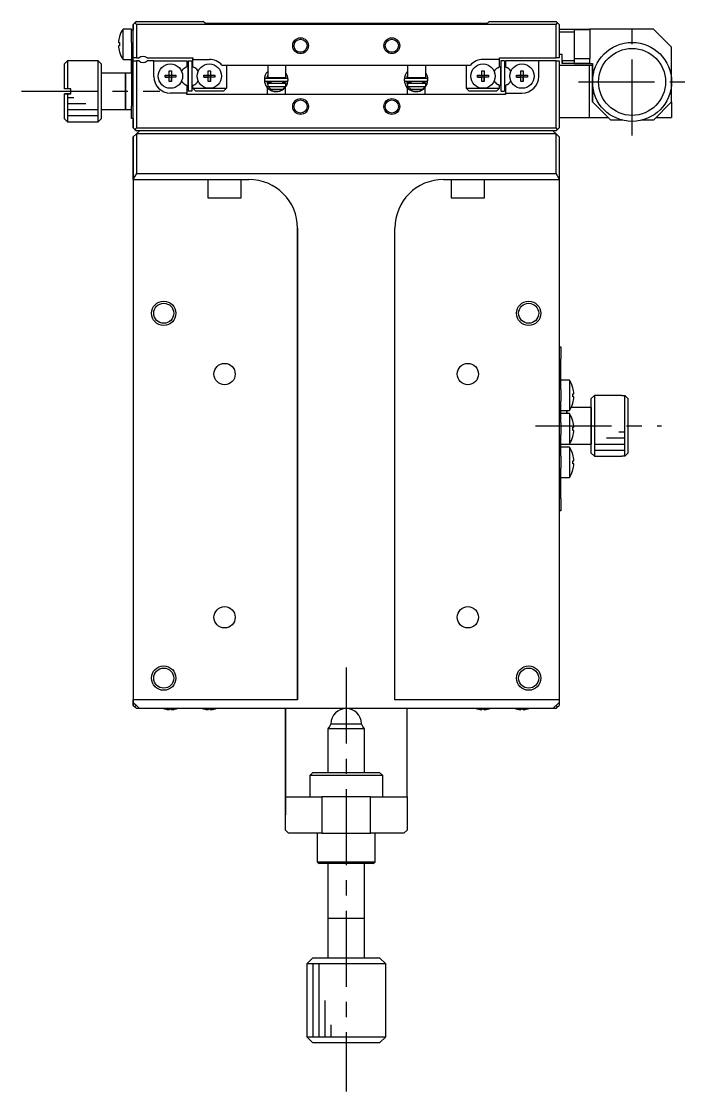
# Model space of a CAD drawing. Extents: x -260 to 382, y 37 to 524.
# Drawn here: x -70.8 to 38.4, y 348.5 to 524.5 of the extents above; entities that cross this region are included whole.
import ezdxf

# ---------------------------------------------------------------- set-up
doc = ezdxf.new("R2010")
doc.units = 0
doc.header["$LTSCALE"] = 10
doc.linetypes.add('CENTER', pattern=[2, 1.25, -0.25, 0.25, -0.25])
doc.layers.get('0').update_dxf_attribs({"linetype": 'CONTINUOUS'})
doc.layers.add('CENTER', color=1, linetype='CENTER')

msp = doc.modelspace()

# ---------------------------------------------------------------- linework, layer by layer
at = {"color": 7, "linetype": 'CONTINUOUS'}
for p, q in [((-54.132843, 518.210709), (-54.132843, 523.210709)), ((-52.741185, 523.210709), (-54.132843, 523.210709)), ((-52.741185, 523.010709), (-52.741185, 523.210709)), ((-52.741185, 521.010709), (-52.741185, 523.010709)), ((-52.741185, 523.010709), (-52.441185, 523.010709)), ((-52.441185, 523.960709), (-52.191185, 524.210709)), ((-52.191185, 524.210709), (-52.441185, 523.960709)), ((-52.441185, 518.460709), (-52.441185, 523.960709)), ((-52.441185, 523.960709), (-52.441185, 523.010709)), ((-51.941185, 524.460709), (-52.191185, 524.210709)), ((-52.191185, 524.210709), (-51.941185, 524.460709)), ((-52.191185, 524.210709), (-51.941185, 523.960709)), ((-51.941185, 524.460709), (-40.941185, 524.460709)), ((-51.941185, 523.960709), (-51.941185, 518.460709)), ((17.058815, 523.960709), (-51.941185, 523.960709)), ((-40.591185, 524.110709), (-40.941185, 524.460709)), ((5.708815, 524.110709), (-40.591185, 524.110709)), ((6.058815, 524.460709), (5.708815, 524.110709)), ((5.708815, 524.110709), (6.058815, 524.460709)), ((6.058815, 524.460709), (17.058815, 524.460709)), ((17.308815, 524.210709), (17.058815, 524.460709)), ((17.058815, 523.960709), (17.308815, 524.210709)), ((17.058815, 518.460709), (17.058815, 523.960709)), ((17.308815, 524.210709), (17.558815, 523.960709)), ((17.558815, 523.960709), (17.558815, 518.460709)), ((17.558815, 523.210709), (20.058815, 523.210709)), ((20.058815, 523.210709), (20.058815, 522.710709)), ((20.058815, 523.210709), (22.558815, 523.210709)), ((22.558815, 523.14153), (20.058815, 523.14153)), ((22.658815, 523.060709), (20.058815, 523.060709)), ((22.558815, 523.210709), (22.558815, 523.14153)), ((33.058815, 523.210709), (22.558815, 523.210709)), ((22.558815, 523.14153), (22.558815, 523.060709)), ((22.658815, 518.360709), (22.658815, 523.060709)), ((36.058815, 520.210709), (33.058815, 523.210709)), ((-54.876138, 520.970709), (-54.703766, 520.970709)), ((-54.710621, 521.972642), (-54.703766, 521.969298)), ((-54.710621, 521.972642), (-54.703766, 521.969298)), ((-54.703766, 520.970709), (-54.703766, 520.450709)), ((-52.741185, 521.010709), (-52.741185, 510.510709)), ((20.058815, 522.710709), (17.558815, 522.710709)), ((20.058815, 522.710709), (20.058815, 518.010709)), ((-54.703766, 520.450709), (-54.876138, 520.450709)), ((-54.703766, 519.452119), (-54.710621, 519.448776)), ((-54.703766, 519.452119), (-54.710621, 519.448776)), ((36.058815, 514.510709), (36.058815, 520.210709)), ((-63.241185, 517.960709), (-63.741185, 517.460709)), ((-63.741185, 513.360709), (-63.741185, 517.460709)), ((-63.741185, 513.360709), (-63.741185, 517.460709)), ((-63.241185, 517.960709), (-63.241185, 513.360709)), ((-58.241185, 517.960709), (-63.241185, 517.960709)), ((-58.241185, 507.960709), (-58.241185, 517.960709)), ((-57.741185, 517.460709), (-58.241185, 517.960709)), ((-57.741185, 517.460709), (-57.741185, 508.460709)), ((-54.132843, 518.210709), (-52.741185, 518.210709)), ((-52.741185, 515.960709), (-52.741185, 518.210709)), ((-52.441185, 517.960709), (-52.441185, 518.460709)), ((-51.941185, 518.460709), (-52.441185, 518.460709)), ((-52.441185, 506.960709), (-52.441185, 517.960709)), ((-52.441185, 517.960709), (-51.941185, 517.960709)), ((-51.941185, 518.460709), (-51.502623, 518.460709)), ((-51.941185, 517.960709), (-51.941185, 506.960709)), ((-51.502623, 517.960709), (-51.941185, 517.960709)), ((-50.179748, 518.460709), (-42.641185, 518.460709)), ((-49.091185, 517.960709), (-50.179748, 517.960709)), ((-49.091185, 515.410709), (-49.091185, 517.960709)), ((-49.091185, 517.960709), (-43.641185, 517.960709)), ((-43.641185, 517.960709), (-43.641185, 517.005121)), ((-43.441185, 517.960709), (-43.441185, 512.960709)), ((-43.441185, 517.960709), (-42.841185, 517.960709)), ((-43.441185, 517.960709), (-43.441185, 517.019605)), ((-42.841185, 517.960709), (-42.841185, 512.960709)), ((-42.641185, 518.460709), (-42.641185, 518.210709)), ((-42.641185, 518.210709), (-42.641185, 518.460709)), ((-42.641185, 518.210709), (-39.941185, 518.210709)), ((-42.641185, 517.005121), (-42.641185, 518.210709)), ((-42.641185, 517.005121), (-42.641185, 518.210709)), ((7.758815, 518.210709), (5.058815, 518.210709)), ((7.758815, 518.210709), (7.758815, 518.460709)), ((7.758815, 518.460709), (17.058815, 518.460709)), ((7.758815, 517.005121), (7.758815, 518.210709)), ((7.958815, 517.960709), (7.958815, 512.960709)), ((7.958815, 517.960709), (7.958815, 517.019605)), ((8.558815, 517.960709), (7.958815, 517.960709)), ((8.558815, 517.960709), (8.558815, 512.960709)), ((8.758815, 517.960709), (8.758815, 517.005121)), ((14.208815, 517.960709), (8.758815, 517.960709)), ((8.758815, 517.960709), (8.758815, 517.005121)), ((14.208815, 515.410709), (14.208815, 517.960709)), ((17.058815, 517.960709), (14.208815, 517.960709)), ((14.208815, 515.410709), (14.208815, 517.960709)), ((17.558815, 518.460709), (17.058815, 518.460709)), ((17.058815, 506.960709), (17.058815, 517.960709)), ((17.058815, 517.960709), (17.558815, 517.960709)), ((18.058815, 519.010709), (17.558815, 519.010709)), ((17.558815, 517.960709), (17.558815, 506.960709)), ((18.058815, 518.010709), (18.058815, 519.010709)), ((18.058815, 518.010709), (18.058815, 519.010709)), ((18.058815, 518.010709), (20.058815, 518.010709)), ((18.058815, 518.010709), (18.058815, 517.510709)), ((18.058815, 517.510709), (18.058815, 518.010709)), ((20.058815, 517.510709), (18.058815, 517.510709)), ((20.058815, 518.360709), (22.658815, 518.360709)), ((20.058815, 518.010709), (20.058815, 517.510709)), ((20.058815, 517.550973), (22.558815, 517.550973)), ((22.558815, 517.510709), (20.058815, 517.510709)), ((22.558815, 518.360709), (22.558815, 517.550973)), ((22.558815, 517.550973), (22.558815, 517.510709)), ((22.558815, 517.510709), (23.058815, 517.510709)), ((23.058815, 517.510709), (23.058815, 514.510709)), ((23.058815, 514.510709), (23.058815, 517.510709)), ((-53.741185, 515.960709), (-57.741185, 515.960709)), ((-53.741185, 509.960709), (-53.741185, 515.960709)), ((-53.741185, 515.960709), (-53.741185, 509.960709)), ((-52.741185, 515.960709), (-53.741185, 515.960709)), ((-46.521185, 516.34707), (-46.161185, 516.34707)), ((-46.521185, 515.640709), (-46.521185, 516.34707)), ((-46.161185, 516.34707), (-46.161185, 515.640709)), ((-46.161185, 516.34707), (-46.161185, 515.640709)), ((-43.641185, 517.005121), (-43.934935, 516.835524)), ((-43.441185, 513.810709), (-43.441185, 517.110709)), ((-43.441185, 517.019605), (-43.441185, 517.110709)), ((-43.441185, 517.019605), (-43.441185, 517.110709)), ((-43.441185, 517.019605), (-43.441185, 517.110709)), ((-43.441185, 517.019605), (-43.441185, 517.110709)), ((-43.441185, 517.019605), (-43.441185, 517.110709)), ((-43.441185, 517.019605), (-43.441185, 517.110709)), ((-43.441185, 517.019605), (-43.441185, 517.110709)), ((-43.441185, 517.019605), (-43.441185, 517.110709)), ((-43.441185, 517.019605), (-43.441185, 517.110709)), ((-43.441185, 517.019605), (-43.441185, 517.110709)), ((-43.441185, 517.019605), (-43.441185, 517.110709)), ((-43.441185, 517.019605), (-43.441185, 517.110709)), ((-43.441185, 517.019605), (-43.441185, 517.110709)), ((-43.441185, 517.019605), (-43.441185, 517.110709)), ((-43.441185, 517.019605), (-43.441185, 517.110709)), ((-43.441185, 517.019605), (-43.441185, 517.110709)), ((-43.441185, 517.019605), (-43.441185, 517.110709)), ((-43.441185, 517.019605), (-43.441185, 517.110709)), ((-43.441185, 517.019605), (-43.441185, 517.110709)), ((-43.441185, 517.019605), (-43.441185, 517.110709)), ((-43.441185, 517.019605), (-43.441185, 517.110709)), ((-43.441185, 517.019605), (-43.441185, 517.110709)), ((-43.441185, 517.019605), (-43.441185, 517.110709)), ((-43.441185, 517.019605), (-43.441185, 517.110709)), ((-43.441185, 517.019605), (-43.441185, 517.110709)), ((-42.347435, 516.835524), (-42.641185, 517.005121)), ((-42.347435, 516.835524), (-42.641185, 517.005121)), ((-40.121185, 516.34707), (-39.761185, 516.34707)), ((-40.121185, 515.640709), (-40.121185, 516.34707)), ((-39.761185, 516.34707), (-39.761185, 515.640709)), ((-39.761185, 516.34707), (-39.761185, 515.640709)), ((-37.862123, 517.260709), (-29.916185, 517.260709)), ((-37.141185, 517.260709), (-37.141185, 513.460709)), ((-30.341185, 517.260709), (-30.341185, 515.260709)), ((-29.916185, 517.260709), (-27.766185, 517.260709)), ((-27.766185, 517.260709), (-6.916185, 517.260709)), ((-27.341185, 515.260709), (-27.341185, 517.260709)), ((-7.341185, 517.260709), (-7.341185, 515.260709)), ((-6.916185, 517.260709), (-4.766185, 517.260709)), ((-4.766185, 517.260709), (2.979752, 517.260709)), ((-4.341185, 515.260709), (-4.341185, 517.260709)), ((2.258815, 517.260709), (2.258815, 513.460709)), ((2.258815, 517.260709), (2.258815, 513.460709)), ((4.878815, 516.34707), (5.238815, 516.34707)), ((4.878815, 515.640709), (4.878815, 516.34707)), ((5.238815, 516.34707), (5.238815, 515.640709)), ((5.238815, 516.34707), (5.238815, 515.640709)), ((7.465065, 516.835524), (7.758815, 517.005121)), ((7.958813, 513.810709), (7.958813, 517.110709)), ((7.958813, 517.019605), (7.958813, 517.110709)), ((7.958813, 517.019605), (7.958813, 517.110709)), ((7.958813, 517.019605), (7.958813, 517.110709)), ((7.958813, 517.019605), (7.958813, 517.110709)), ((7.958813, 517.019605), (7.958813, 517.110709)), ((7.958813, 517.019605), (7.958813, 517.110709)), ((7.958813, 517.019605), (7.958813, 517.110709)), ((7.958813, 517.019605), (7.958813, 517.110709)), ((7.958813, 517.019605), (7.958813, 517.110709)), ((7.958813, 517.019605), (7.958813, 517.110709)), ((7.958813, 517.019605), (7.958813, 517.110709)), ((7.958813, 517.019605), (7.958813, 517.110709)), ((7.958813, 517.019605), (7.958813, 517.110709)), ((7.958813, 517.019605), (7.958813, 517.110709)), ((7.958813, 517.019605), (7.958813, 517.110709)), ((7.958813, 517.019605), (7.958813, 517.110709)), ((8.758815, 517.005121), (9.052565, 516.835524)), ((8.758815, 517.005121), (9.052565, 516.835524)), ((11.278815, 516.34707), (11.638815, 516.34707)), ((11.278815, 515.640709), (11.278815, 516.34707)), ((11.638815, 516.34707), (11.638815, 515.640709)), ((11.638815, 516.34707), (11.638815, 515.640709)), ((17.558815, 517.260709), (22.558815, 517.260709)), ((22.558815, 508.660709), (22.558815, 517.260709)), ((22.558815, 517.260709), (23.058815, 517.260709)), ((-52.741187, 514.660709), (-52.741187, 511.360709)), ((-47.227547, 515.640709), (-46.521185, 515.640709)), ((-47.227547, 515.280709), (-47.227547, 515.640709)), ((-46.521185, 515.280709), (-47.227547, 515.280709)), ((-47.227547, 515.280709), (-46.521185, 515.280709)), ((-46.510813, 515.630337), (-46.521185, 515.640709)), ((-46.510813, 515.291081), (-46.521185, 515.280709)), ((-46.521185, 514.574348), (-46.521185, 515.280709)), ((-46.161185, 514.574348), (-46.521185, 514.574348)), ((-46.510813, 515.291081), (-46.510813, 515.630337)), ((-46.510813, 515.630337), (-46.171557, 515.630337)), ((-46.171557, 515.291081), (-46.510813, 515.291081)), ((-46.171557, 515.630337), (-46.161185, 515.640709)), ((-46.171557, 515.630337), (-46.171557, 515.291081)), ((-46.171557, 515.291081), (-46.161185, 515.280709)), ((-46.161185, 515.640709), (-45.454824, 515.640709)), ((-46.161185, 515.280709), (-46.161185, 514.574348)), ((-45.454824, 515.280709), (-46.161185, 515.280709)), ((-46.161185, 514.574348), (-46.161185, 515.280709)), ((-45.454824, 515.280709), (-46.161185, 515.280709)), ((-45.454824, 515.640709), (-45.454824, 515.280709)), ((-43.934935, 514.085894), (-43.641185, 513.916297)), ((-42.641185, 513.916297), (-42.347435, 514.085894)), ((-42.641185, 513.916297), (-42.347435, 514.085894)), ((-40.827547, 515.640709), (-40.121185, 515.640709)), ((-40.827547, 515.280709), (-40.827547, 515.640709)), ((-40.121185, 515.280709), (-40.827547, 515.280709)), ((-40.827547, 515.280709), (-40.121185, 515.280709)), ((-40.110813, 515.630337), (-40.121185, 515.640709)), ((-40.110813, 515.291081), (-40.121185, 515.280709)), ((-40.121185, 514.574348), (-40.121185, 515.280709)), ((-39.761185, 514.574348), (-40.121185, 514.574348)), ((-40.110813, 515.291081), (-40.110813, 515.630337)), ((-40.110813, 515.630337), (-39.771557, 515.630337)), ((-39.771557, 515.291081), (-40.110813, 515.291081)), ((-39.771557, 515.630337), (-39.761185, 515.640709)), ((-39.771557, 515.630337), (-39.771557, 515.291081)), ((-39.771557, 515.291081), (-39.761185, 515.280709)), ((-39.761185, 515.640709), (-39.054824, 515.640709)), ((-39.761185, 515.280709), (-39.761185, 514.574348)), ((-39.054824, 515.280709), (-39.761185, 515.280709)), ((-39.761185, 514.574348), (-39.761185, 515.280709)), ((-39.054824, 515.280709), (-39.761185, 515.280709)), ((-39.054824, 515.640709), (-39.054824, 515.280709)), ((-30.760357, 514.145013), (-30.739168, 514.088815)), ((-27.201094, 515.049203), (-30.701094, 515.049203)), ((-30.701094, 514.659203), (-27.201094, 514.659203)), ((-30.34125, 514.155957), (-30.494728, 514.659161)), ((-30.494406, 515.049257), (-30.341272, 515.552884)), ((-30.404503, 514.360171), (-30.404044, 514.37525)), ((-30.404193, 514.345092), (-30.404503, 514.360171)), ((-30.403114, 514.330051), (-30.404193, 514.345092)), ((-30.404044, 514.37525), (-30.402815, 514.390287)), ((-30.40127, 514.315088), (-30.403114, 514.330051)), ((-30.402815, 514.390287), (-30.400822, 514.405243)), ((-30.398666, 514.300241), (-30.40127, 514.315088)), ((-30.400822, 514.405243), (-30.398068, 514.420079)), ((-30.395311, 514.285551), (-30.398666, 514.300241)), ((-30.398068, 514.420079), (-30.394563, 514.434755)), ((-30.391215, 514.271054), (-30.395311, 514.285551)), ((-30.394563, 514.434755), (-30.390316, 514.449235)), ((-30.386389, 514.256787), (-30.391215, 514.271054)), ((-30.390316, 514.449235), (-30.38534, 514.463479)), ((-29.841185, 514.460709), (-30.386585, 514.460709)), ((-30.380608, 514.242227), (-30.386389, 514.256787)), ((-30.38534, 514.463479), (-30.379648, 514.477452)), ((-30.383916, 515.460709), (-30.341185, 515.460709)), ((-30.38034, 514.240961), (-30.380718, 514.242461)), ((-30.379648, 514.477452), (-30.373257, 514.491118)), ((-30.373257, 514.491118), (-30.366185, 514.504442)), ((-30.366185, 514.504442), (-30.358452, 514.517391)), ((-30.358452, 514.517391), (-30.350078, 514.529932)), ((-30.350078, 514.529932), (-30.341088, 514.542036)), ((-30.341185, 515.260709), (-27.341185, 515.260709)), ((-30.341185, 515.260709), (-29.841185, 515.260709)), ((-27.341185, 514.260709), (-30.341185, 514.260709)), ((-30.341185, 514.260709), (-30.341185, 513.760709)), ((-30.341088, 514.542036), (-30.331505, 514.553673)), ((-30.331505, 514.553673), (-30.321356, 514.564815)), ((-30.321356, 514.564815), (-30.310666, 514.575435)), ((-30.310666, 514.575435), (-30.299464, 514.58551)), ((-30.299464, 514.58551), (-30.28778, 514.595016)), ((-30.28778, 514.595016), (-30.275642, 514.603931)), ((-30.275642, 514.603931), (-30.263082, 514.612236)), ((-30.263082, 514.612236), (-30.250131, 514.619911)), ((-30.250131, 514.619911), (-30.236822, 514.62694)), ((-30.236822, 514.62694), (-30.223187, 514.633308)), ((-30.223187, 514.633308), (-30.209259, 514.639001)), ((-30.209259, 514.639001), (-30.195072, 514.644006)), ((-30.195072, 514.644006), (-30.180661, 514.648313)), ((-30.180661, 514.648313), (-30.16606, 514.651914)), ((-30.16606, 514.651914), (-30.151303, 514.6548)), ((-30.151303, 514.6548), (-30.136426, 514.656965)), ((-30.136426, 514.656965), (-30.121463, 514.658406)), ((-30.121463, 514.658406), (-30.10645, 514.659119)), ((-30.10645, 514.659119), (-30.099414, 514.659203)), ((-29.941185, 515.260709), (-29.941185, 515.049203)), ((-29.941185, 514.659203), (-29.941185, 514.460709)), ((-29.841185, 515.260709), (-27.841185, 515.260709)), ((-29.841185, 515.260709), (-27.841185, 515.260709)), ((-29.841185, 515.260709), (-29.841185, 515.049203)), ((-29.841185, 514.659203), (-29.841185, 514.260709)), ((-27.841185, 515.260709), (-27.341185, 515.260709)), ((-27.841185, 515.049203), (-27.841185, 515.260709)), ((-27.841185, 514.260709), (-27.841185, 514.659203)), ((-27.515797, 514.460709), (-27.841185, 514.460709)), ((-27.802774, 514.659203), (-27.78854, 514.658869)), ((-27.78854, 514.658869), (-27.773552, 514.657807)), ((-27.773552, 514.657807), (-27.758633, 514.65602)), ((-27.758633, 514.65602), (-27.743821, 514.653511)), ((-27.743821, 514.653511), (-27.72915, 514.650287)), ((-27.72915, 514.650287), (-27.714654, 514.646355)), ((-27.714654, 514.646355), (-27.700367, 514.641722)), ((-27.700367, 514.641722), (-27.686324, 514.6364)), ((-27.686324, 514.6364), (-27.672558, 514.6304)), ((-27.672558, 514.6304), (-27.659102, 514.623736)), ((-27.659102, 514.623736), (-27.645988, 514.616421)), ((-27.645988, 514.616421), (-27.633247, 514.608473)), ((-27.633247, 514.608473), (-27.620913, 514.599908)), ((-27.620913, 514.599908), (-27.609013, 514.590746)), ((-27.609013, 514.590746), (-27.597579, 514.581008)), ((-27.597579, 514.581008), (-27.58664, 514.570715)), ((-27.58664, 514.570715), (-27.576222, 514.559892)), ((-27.576222, 514.559892), (-27.566353, 514.548562)), ((-27.566353, 514.548562), (-27.557059, 514.536752)), ((-27.557059, 514.536752), (-27.548364, 514.52449)), ((-27.548364, 514.52449), (-27.540292, 514.511806)), ((-27.540292, 514.511806), (-27.532865, 514.498729)), ((-27.532865, 514.498729), (-27.526102, 514.485291)), ((-27.526102, 514.485291), (-27.520024, 514.471526)), ((-27.520024, 514.471526), (-27.514648, 514.457466)), ((-27.514648, 514.457466), (-27.509989, 514.443149)), ((-27.512919, 514.265012), (-27.514401, 514.260683)), ((-27.508506, 514.279442), (-27.512919, 514.265012)), ((-27.509989, 514.443149), (-27.50606, 514.428609)), ((-27.504833, 514.294077), (-27.508506, 514.279442)), ((-27.50606, 514.428609), (-27.502875, 514.413884)), ((-27.501912, 514.30888), (-27.504833, 514.294077)), ((-27.502875, 514.413884), (-27.500441, 514.399012)), ((-27.499749, 514.323812), (-27.501912, 514.30888)), ((-27.500441, 514.399012), (-27.498768, 514.384032)), ((-27.49835, 514.338832), (-27.499749, 514.323812)), ((-27.498768, 514.384032), (-27.49786, 514.368982)), ((-27.49772, 514.353902), (-27.49835, 514.338832)), ((-27.49786, 514.368982), (-27.49772, 514.353902)), ((-27.449509, 515.260808), (-27.407466, 515.049225)), ((-27.341185, 513.760709), (-27.341185, 514.260709)), ((-27.341185, 514.137932), (-27.326624, 514.131926)), ((-27.167805, 514.079938), (-27.341185, 514.127065)), ((-27.326624, 514.131926), (-27.312167, 514.126141)), ((-27.312167, 514.126141), (-27.297907, 514.120615)), ((-27.297907, 514.120615), (-27.283941, 514.115386)), ((-27.283941, 514.115386), (-27.270359, 514.110487)), ((-27.270359, 514.110487), (-27.257252, 514.105951)), ((-27.257252, 514.105951), (-27.244704, 514.101807)), ((-27.244704, 514.101807), (-27.232801, 514.098083)), ((-27.232801, 514.098083), (-27.221619, 514.094804)), ((-27.221619, 514.094804), (-27.211232, 514.091991)), ((-27.211232, 514.091991), (-27.201709, 514.089663)), ((-27.201709, 514.089663), (-27.193113, 514.087834)), ((-27.193113, 514.087834), (-27.185501, 514.086518)), ((-27.185501, 514.086518), (-27.178922, 514.085723)), ((-27.178922, 514.085723), (-27.173419, 514.085453)), ((-27.173799, 514.652571), (-27.177724, 514.660719)), ((-27.176787, 514.059658), (-27.164907, 514.086763)), ((-27.159887, 514.621198), (-27.173799, 514.652571)), ((-27.173419, 514.085453), (-27.16903, 514.085711)), ((-27.16903, 514.085711), (-27.166822, 514.086152)), ((-27.166822, 514.086152), (-27.16302, 514.088815)), ((-27.16302, 514.088815), (-27.150945, 514.118992)), ((-27.147562, 514.589182), (-27.159887, 514.621198)), ((-27.150945, 514.118992), (-27.139764, 514.151423)), ((-27.136853, 514.556602), (-27.147562, 514.589182)), ((-27.144106, 514.137218), (-27.007376, 514.827053)), ((-27.139764, 514.151423), (-27.130219, 514.184363)), ((-27.127785, 514.523538), (-27.136853, 514.556602)), ((-27.130219, 514.184363), (-27.122333, 514.217729)), ((-27.120381, 514.490069), (-27.127785, 514.523538)), ((-27.122333, 514.217729), (-27.116125, 514.251439)), ((-27.114659, 514.456279), (-27.120381, 514.490069)), ((-27.116125, 514.251439), (-27.111611, 514.285411)), ((-27.110632, 514.42225), (-27.114659, 514.456279)), ((-27.111611, 514.285411), (-27.1088, 514.319562)), ((-27.10831, 514.388065), (-27.110632, 514.42225)), ((-27.1088, 514.319562), (-27.107698, 514.353808)), ((-27.107698, 514.353808), (-27.10831, 514.388065)), ((-7.760357, 514.145013), (-7.739168, 514.088815)), ((-4.201094, 515.049203), (-7.701094, 515.049203)), ((-7.701094, 514.659203), (-4.201094, 514.659203)), ((-7.34125, 514.155957), (-7.494728, 514.659161)), ((-7.494406, 515.049257), (-7.341272, 515.552884)), ((-7.404503, 514.360171), (-7.404044, 514.37525)), ((-7.404193, 514.345092), (-7.404503, 514.360171)), ((-7.403114, 514.330051), (-7.404193, 514.345092)), ((-7.404044, 514.37525), (-7.402815, 514.390287)), ((-7.40127, 514.315088), (-7.403114, 514.330051)), ((-7.402815, 514.390287), (-7.400822, 514.405243)), ((-7.398666, 514.300241), (-7.40127, 514.315088)), ((-7.400822, 514.405243), (-7.398068, 514.420079)), ((-7.395311, 514.285551), (-7.398666, 514.300241)), ((-7.398068, 514.420079), (-7.394563, 514.434755)), ((-7.391215, 514.271054), (-7.395311, 514.285551)), ((-7.394563, 514.434755), (-7.390316, 514.449235)), ((-7.386389, 514.256787), (-7.391215, 514.271054)), ((-7.390316, 514.449235), (-7.38534, 514.463479)), ((-6.841185, 514.460709), (-7.386585, 514.460709)), ((-7.380608, 514.242227), (-7.386389, 514.256787)), ((-7.38534, 514.463479), (-7.379648, 514.477452)), ((-7.383916, 515.460709), (-7.341185, 515.460709)), ((-7.38034, 514.240961), (-7.380718, 514.242461)), ((-7.379648, 514.477452), (-7.373257, 514.491118)), ((-7.373257, 514.491118), (-7.366185, 514.504442)), ((-7.366185, 514.504442), (-7.358452, 514.517391)), ((-7.358452, 514.517391), (-7.350078, 514.529932)), ((-7.350078, 514.529932), (-7.341088, 514.542036)), ((-7.341185, 515.260709), (-4.341185, 515.260709)), ((-7.341185, 515.260709), (-6.841185, 515.260709)), ((-4.341185, 514.260709), (-7.341185, 514.260709)), ((-7.341185, 514.260709), (-7.341185, 513.760709)), ((-7.341088, 514.542036), (-7.331505, 514.553673)), ((-7.331505, 514.553673), (-7.321356, 514.564815)), ((-7.321356, 514.564815), (-7.310666, 514.575435)), ((-7.310666, 514.575435), (-7.299464, 514.58551)), ((-7.299464, 514.58551), (-7.28778, 514.595016)), ((-7.28778, 514.595016), (-7.275642, 514.603931)), ((-7.275642, 514.603931), (-7.263082, 514.612236)), ((-7.263082, 514.612236), (-7.250131, 514.619911)), ((-7.250131, 514.619911), (-7.236822, 514.62694)), ((-7.236822, 514.62694), (-7.223187, 514.633308)), ((-7.223187, 514.633308), (-7.209259, 514.639001)), ((-7.209259, 514.639001), (-7.195072, 514.644006)), ((-7.195072, 514.644006), (-7.180661, 514.648313)), ((-7.180661, 514.648313), (-7.16606, 514.651914)), ((-7.16606, 514.651914), (-7.151303, 514.6548)), ((-7.151303, 514.6548), (-7.136426, 514.656965)), ((-7.136426, 514.656965), (-7.121463, 514.658406)), ((-7.121463, 514.658406), (-7.10645, 514.659119)), ((-7.10645, 514.659119), (-7.099414, 514.659203)), ((-6.941185, 515.260709), (-6.941185, 515.049203)), ((-6.941185, 514.659203), (-6.941185, 514.460709)), ((-6.841185, 515.260709), (-4.841185, 515.260709)), ((-6.841185, 515.260709), (-4.841185, 515.260709)), ((-6.841185, 515.260709), (-6.841185, 515.049203)), ((-6.841185, 514.659203), (-6.841185, 514.260709)), ((-4.841185, 515.260709), (-4.341185, 515.260709)), ((-4.841185, 515.049203), (-4.841185, 515.260709)), ((-4.841185, 514.260709), (-4.841185, 514.659203)), ((-4.515797, 514.460709), (-4.841185, 514.460709)), ((-4.802774, 514.659203), (-4.78854, 514.658869)), ((-4.78854, 514.658869), (-4.773552, 514.657807)), ((-4.773552, 514.657807), (-4.758633, 514.65602)), ((-4.758633, 514.65602), (-4.743821, 514.653511)), ((-4.743821, 514.653511), (-4.72915, 514.650287)), ((-4.72915, 514.650287), (-4.714654, 514.646355)), ((-4.714654, 514.646355), (-4.700367, 514.641722)), ((-4.700367, 514.641722), (-4.686324, 514.6364)), ((-4.686324, 514.6364), (-4.672558, 514.6304)), ((-4.672558, 514.6304), (-4.659102, 514.623736)), ((-4.659102, 514.623736), (-4.645988, 514.616421)), ((-4.645988, 514.616421), (-4.633247, 514.608473)), ((-4.633247, 514.608473), (-4.620913, 514.599908)), ((-4.620913, 514.599908), (-4.609013, 514.590746)), ((-4.609013, 514.590746), (-4.597579, 514.581008)), ((-4.597579, 514.581008), (-4.58664, 514.570715)), ((-4.58664, 514.570715), (-4.576222, 514.559892)), ((-4.576222, 514.559892), (-4.566353, 514.548562)), ((-4.566353, 514.548562), (-4.557059, 514.536752)), ((-4.557059, 514.536752), (-4.548364, 514.52449)), ((-4.548364, 514.52449), (-4.540292, 514.511806)), ((-4.540292, 514.511806), (-4.532865, 514.498729)), ((-4.532865, 514.498729), (-4.526102, 514.485291)), ((-4.526102, 514.485291), (-4.520024, 514.471526)), ((-4.520024, 514.471526), (-4.514648, 514.457466)), ((-4.514648, 514.457466), (-4.509989, 514.443149)), ((-4.512919, 514.265012), (-4.514401, 514.260683)), ((-4.508506, 514.279442), (-4.512919, 514.265012)), ((-4.509989, 514.443149), (-4.50606, 514.428609)), ((-4.504833, 514.294077), (-4.508506, 514.279442)), ((-4.50606, 514.428609), (-4.502875, 514.413884)), ((-4.501912, 514.30888), (-4.504833, 514.294077)), ((-4.502875, 514.413884), (-4.500441, 514.399012)), ((-4.499749, 514.323812), (-4.501912, 514.30888)), ((-4.500441, 514.399012), (-4.498768, 514.384032)), ((-4.49835, 514.338832), (-4.499749, 514.323812)), ((-4.498768, 514.384032), (-4.49786, 514.368982)), ((-4.49772, 514.353902), (-4.49835, 514.338832)), ((-4.49786, 514.368982), (-4.49772, 514.353902)), ((-4.449509, 515.260808), (-4.407466, 515.049225)), ((-4.341185, 513.760709), (-4.341185, 514.260709)), ((-4.341185, 514.137932), (-4.32663, 514.131928)), ((-4.167805, 514.079938), (-4.341185, 514.127065)), ((-4.32663, 514.131928), (-4.312177, 514.126145)), ((-4.312177, 514.126145), (-4.297923, 514.120621)), ((-4.297923, 514.120621), (-4.283961, 514.115393)), ((-4.283961, 514.115393), (-4.270383, 514.110495)), ((-4.270383, 514.110495), (-4.257279, 514.10596)), ((-4.257279, 514.10596), (-4.244735, 514.101817)), ((-4.244735, 514.101817), (-4.232834, 514.098093)), ((-4.232834, 514.098093), (-4.221653, 514.094814)), ((-4.221653, 514.094814), (-4.211268, 514.092)), ((-4.211268, 514.092), (-4.201745, 514.089671)), ((-4.201745, 514.089671), (-4.193148, 514.087841)), ((-4.193148, 514.087841), (-4.185534, 514.086523)), ((-4.185534, 514.086523), (-4.178952, 514.085725)), ((-4.178952, 514.085725), (-4.173446, 514.085453)), ((-4.173799, 514.652571), (-4.177724, 514.660719)), ((-4.176787, 514.059658), (-4.167605, 514.080507)), ((-4.159887, 514.621198), (-4.173799, 514.652571)), ((-4.173446, 514.085453), (-4.169052, 514.085708)), ((-4.169052, 514.085708), (-4.166822, 514.086152)), ((-4.166822, 514.086152), (-4.16302, 514.088815)), ((-4.16302, 514.088815), (-4.150945, 514.118992)), ((-4.147562, 514.589182), (-4.159887, 514.621198)), ((-4.150945, 514.118992), (-4.139764, 514.151423)), ((-4.136853, 514.556602), (-4.147562, 514.589182)), ((-4.144106, 514.137218), (-4.007376, 514.827053)), ((-4.139764, 514.151423), (-4.130219, 514.184363)), ((-4.127785, 514.523538), (-4.136853, 514.556602)), ((-4.130219, 514.184363), (-4.122333, 514.217729)), ((-4.120381, 514.490069), (-4.127785, 514.523538)), ((-4.122333, 514.217729), (-4.116125, 514.251439)), ((-4.114659, 514.456279), (-4.120381, 514.490069)), ((-4.116125, 514.251439), (-4.111611, 514.285411)), ((-4.110632, 514.42225), (-4.114659, 514.456279)), ((-4.111611, 514.285411), (-4.1088, 514.319562)), ((-4.10831, 514.388065), (-4.110632, 514.42225)), ((-4.1088, 514.319562), (-4.107698, 514.353808)), ((-4.107698, 514.353808), (-4.10831, 514.388065)), ((4.172453, 515.640709), (4.878815, 515.640709)), ((4.172453, 515.280709), (4.172453, 515.640709)), ((4.878815, 515.280709), (4.172453, 515.280709)), ((4.172453, 515.280709), (4.878815, 515.280709)), ((4.889187, 515.630337), (4.878815, 515.640709)), ((4.889187, 515.291081), (4.878815, 515.280709)), ((4.878815, 514.574348), (4.878815, 515.280709)), ((5.238815, 514.574348), (4.878815, 514.574348)), ((4.889187, 515.291081), (4.889187, 515.630337)), ((4.889187, 515.630337), (5.228443, 515.630337)), ((5.228443, 515.291081), (4.889187, 515.291081)), ((5.228443, 515.630337), (5.238815, 515.640709)), ((5.228443, 515.630337), (5.228443, 515.291081)), ((5.228443, 515.291081), (5.238815, 515.280709)), ((5.238815, 515.640709), (5.945176, 515.640709)), ((5.238815, 515.280709), (5.238815, 514.574348)), ((5.945176, 515.280709), (5.238815, 515.280709)), ((5.945176, 515.280709), (5.238815, 515.280709)), ((5.238815, 514.574348), (5.238815, 515.280709)), ((5.945176, 515.640709), (5.945176, 515.280709)), ((7.758815, 513.916297), (7.465065, 514.085894)), ((9.052565, 514.085894), (8.758815, 513.916297)), ((9.052565, 514.085894), (8.758815, 513.916297)), ((10.572453, 515.640709), (11.278815, 515.640709)), ((10.572453, 515.280709), (10.572453, 515.640709)), ((11.278815, 515.280709), (10.572453, 515.280709)), ((10.572453, 515.280709), (11.278815, 515.280709)), ((11.289187, 515.630337), (11.278815, 515.640709)), ((11.289187, 515.291081), (11.278815, 515.280709)), ((11.278815, 514.574348), (11.278815, 515.280709)), ((11.638815, 514.574348), (11.278815, 514.574348)), ((11.289187, 515.291081), (11.289187, 515.630337)), ((11.289187, 515.630337), (11.628443, 515.630337)), ((11.628443, 515.291081), (11.289187, 515.291081)), ((11.628443, 515.630337), (11.638815, 515.640709)), ((11.628443, 515.630337), (11.628443, 515.291081)), ((11.628443, 515.291081), (11.638815, 515.280709)), ((11.638815, 515.640709), (12.345176, 515.640709)), ((11.638815, 515.280709), (11.638815, 514.574348)), ((12.345176, 515.280709), (11.638815, 515.280709)), ((11.638815, 514.574348), (11.638815, 515.280709)), ((12.345176, 515.280709), (11.638815, 515.280709)), ((12.345176, 515.640709), (12.345176, 515.280709)), ((23.058815, 514.510709), (23.058815, 511.210709)), ((23.058815, 511.210709), (23.058815, 514.510709)), ((36.058815, 511.210709), (36.058815, 514.510709)), ((-63.241185, 513.360709), (-63.741185, 513.360709)), ((-63.241185, 512.560709), (-63.741185, 512.560709)), ((-63.741185, 512.560709), (-63.241185, 512.560709)), ((-63.741185, 508.460709), (-63.741185, 512.560709)), ((-63.741185, 508.460709), (-63.741185, 512.560709)), ((-62.741185, 513.360709), (-63.241185, 513.360709)), ((-62.741185, 512.560709), (-63.241185, 512.560709)), ((-63.241185, 512.560709), (-63.241185, 507.960709)), ((-63.241185, 512.560709), (-62.741185, 512.560709)), ((-62.741185, 512.560709), (-62.741185, 513.360709)), ((-62.741185, 512.560709), (-62.741185, 513.360709)), ((-43.641185, 512.660709), (-46.341185, 512.660709)), ((-43.641185, 513.916297), (-43.641185, 512.660709)), ((-43.641185, 512.460709), (-43.641185, 512.660709)), ((8.758815, 512.460709), (-43.641185, 512.460709)), ((-43.441185, 513.810709), (-43.441185, 513.901813)), ((-43.441185, 513.810709), (-43.441185, 513.901813)), ((-43.441185, 513.810709), (-43.441185, 513.901813)), ((-43.441185, 513.810709), (-43.441185, 513.901813)), ((-43.441185, 513.810709), (-43.441185, 513.901813)), ((-43.441185, 513.810709), (-43.441185, 513.901813)), ((-43.441185, 513.810709), (-43.441185, 513.901813)), ((-43.441185, 513.810709), (-43.441185, 513.901813)), ((-43.441185, 513.810709), (-43.441185, 513.901813)), ((-43.441185, 513.810709), (-43.441185, 513.901813)), ((-43.441185, 513.810709), (-43.441185, 513.901813)), ((-43.441185, 513.810709), (-43.441185, 513.901813)), ((-43.441185, 513.810709), (-43.441185, 513.901813)), ((-43.441185, 513.901813), (-43.441185, 512.960709)), ((-43.441185, 513.810709), (-43.441185, 513.901813)), ((-43.441185, 513.810709), (-43.441185, 513.901813)), ((-43.441185, 513.810709), (-43.441185, 513.901813)), ((-43.441185, 513.810709), (-43.441185, 513.901813)), ((-43.441185, 513.810709), (-43.441185, 513.901813)), ((-43.441185, 513.810709), (-43.441185, 513.901813)), ((-43.441185, 513.810709), (-43.441185, 513.901813)), ((-43.441185, 513.810709), (-43.441185, 513.901813)), ((-43.441185, 513.810709), (-43.441185, 513.901813)), ((-43.441185, 513.810709), (-43.441185, 513.901813)), ((-43.441185, 513.810709), (-43.441185, 513.901813)), ((-43.441185, 513.810709), (-43.441185, 513.901813)), ((-43.441185, 513.810709), (-43.441185, 513.901813)), ((-43.441185, 513.810709), (-43.441185, 513.901813)), ((-42.841185, 512.960709), (-43.441185, 512.960709)), ((-42.641185, 513.460709), (-42.641185, 513.916297)), ((-42.641185, 513.460709), (-42.641185, 513.916297)), ((-42.141185, 512.960709), (-42.641185, 513.460709)), ((-42.641185, 513.460709), (-39.941185, 513.460709)), ((-42.641185, 513.460709), (-42.141185, 512.960709)), ((-37.641185, 512.960709), (-42.141185, 512.960709)), ((-39.941185, 513.460709), (-37.141185, 513.460709)), ((-37.141185, 513.460709), (-37.641185, 512.960709)), ((-30.441185, 513.60658), (-30.441185, 512.460709)), ((-30.341185, 513.760709), (-30.286869, 513.760709)), ((-30.341185, 513.760709), (-30.286869, 513.760709)), ((-30.286869, 513.760709), (-27.395502, 513.760709)), ((-29.7577, 513.260709), (-30.286869, 513.760709)), ((-27.92467, 513.260709), (-29.7577, 513.260709)), ((-29.7577, 513.260709), (-27.92467, 513.260709)), ((-27.395502, 513.760709), (-27.92467, 513.260709)), ((-27.441185, 512.460709), (-27.441185, 513.630242)), ((-27.395502, 513.760709), (-27.341185, 513.760709)), ((-7.441185, 513.60658), (-7.441185, 512.460709)), ((-7.341185, 513.760709), (-7.286869, 513.760709)), ((-7.341185, 513.760709), (-7.286869, 513.760709)), ((-7.286869, 513.760709), (-4.395502, 513.760709)), ((-6.7577, 513.260709), (-7.286869, 513.760709)), ((-4.92467, 513.260709), (-6.7577, 513.260709)), ((-6.7577, 513.260709), (-4.92467, 513.260709)), ((-4.395502, 513.760709), (-4.92467, 513.260709)), ((-4.441185, 512.460709), (-4.441185, 513.630242)), ((-4.395502, 513.760709), (-4.341185, 513.760709)), ((2.258815, 513.460709), (5.058815, 513.460709)), ((2.758815, 512.960709), (2.258815, 513.460709)), ((2.258815, 513.460709), (2.758815, 512.960709)), ((7.258815, 512.960709), (2.758815, 512.960709)), ((5.058815, 513.460709), (7.758815, 513.460709)), ((7.758815, 513.460709), (7.258815, 512.960709)), ((7.758815, 513.460709), (7.758815, 513.916297)), ((7.958813, 513.810709), (7.958813, 513.901813)), ((7.958813, 513.810709), (7.958813, 513.901813)), ((7.958813, 513.810709), (7.958813, 513.901813)), ((7.958813, 513.810709), (7.958813, 513.901813)), ((7.958813, 513.810709), (7.958813, 513.901813)), ((7.958813, 513.810709), (7.958813, 513.901813)), ((7.958813, 513.810709), (7.958813, 513.901813)), ((7.958813, 513.810709), (7.958813, 513.901813)), ((7.958813, 513.810709), (7.958813, 513.901813)), ((7.958813, 513.810709), (7.958813, 513.901813)), ((7.958813, 513.810709), (7.958813, 513.901813)), ((7.958813, 513.810709), (7.958813, 513.901813)), ((7.958813, 513.810709), (7.958813, 513.901813)), ((7.958813, 513.810709), (7.958813, 513.901813)), ((7.958813, 513.810709), (7.958813, 513.901813)), ((7.958813, 513.810709), (7.958813, 513.901813)), ((7.958813, 513.810709), (7.958813, 513.901813)), ((7.958813, 513.810709), (7.958813, 513.901813)), ((7.958813, 513.810709), (7.958813, 513.901813)), ((7.958813, 513.810709), (7.958813, 513.901813)), ((7.958813, 513.810709), (7.958813, 513.901813)), ((7.958813, 513.810709), (7.958813, 513.901813)), ((7.958813, 513.810709), (7.958813, 513.901813)), ((7.958813, 513.810709), (7.958813, 513.901813)), ((7.958813, 513.810709), (7.958813, 513.901813)), ((7.958813, 513.810709), (7.958813, 513.901813)), ((7.958813, 513.810709), (7.958813, 513.901813)), ((7.958815, 513.901813), (7.958815, 512.960709)), ((7.958815, 512.960709), (8.558815, 512.960709)), ((8.758815, 513.916297), (8.758815, 512.660709)), ((8.758815, 513.916297), (8.758815, 512.660709)), ((8.758815, 512.660709), (8.758815, 512.460709)), ((8.758815, 512.660709), (11.458815, 512.660709)), ((8.758815, 512.460709), (8.758815, 512.660709)), ((-52.741185, 508.510709), (-52.741185, 510.510709)), ((23.058815, 511.210709), (26.058815, 508.210709)), ((26.058815, 508.210709), (23.058815, 511.210709)), ((33.058815, 508.210709), (36.058815, 511.210709)), ((36.058815, 511.210709), (36.058815, 508.660709)), ((-57.741185, 509.960709), (-53.741185, 509.960709)), ((-53.741185, 509.960709), (-52.741185, 509.960709)), ((-52.741185, 508.510709), (-52.741185, 509.960709)), ((17.558815, 508.660709), (22.558815, 508.660709)), ((22.558815, 508.660709), (25.608815, 508.660709)), ((33.508815, 508.660709), (36.058815, 508.660709)), ((-63.741185, 508.460709), (-63.241185, 507.960709)), ((-63.241185, 507.960709), (-58.241185, 507.960709)), ((-58.241185, 507.960709), (-57.741185, 508.460709)), ((-52.441185, 508.510709), (-52.741185, 508.510709)), ((-52.441185, 508.510709), (-52.441185, 506.960709)), ((-52.191185, 506.710709), (-52.441185, 506.960709)), ((-52.441185, 506.960709), (-52.191185, 506.710709)), ((-51.941185, 506.960709), (-52.191185, 506.710709)), ((-51.941185, 506.960709), (17.058815, 506.960709)), ((17.308815, 506.710709), (17.058815, 506.960709)), ((17.558815, 506.960709), (17.308815, 506.710709)), ((27.958815, 508.210709), (26.058815, 508.210709)), ((33.058815, 508.210709), (31.158815, 508.210709)), ((-52.441185, 505.460709), (-51.941185, 505.960709)), ((-51.941185, 505.960709), (-52.441185, 505.460709)), ((-52.441185, 498.558685), (-52.441185, 505.460709)), ((-52.441185, 505.460709), (-52.441185, 498.460709)), ((-52.191185, 506.710709), (-51.941185, 506.460709)), ((-51.941185, 506.460709), (-52.191185, 506.710709)), ((-51.441185, 506.460709), (-51.941185, 505.960709)), ((-51.941185, 505.960709), (-51.441185, 506.460709)), ((17.058815, 506.460709), (-51.941185, 506.460709)), ((-51.941185, 505.960709), (-51.941185, 499.460709)), ((17.058815, 505.960709), (-51.941185, 505.960709)), ((16.558815, 506.460709), (17.058815, 505.960709)), ((17.308815, 506.710709), (17.058815, 506.460709)), ((17.058815, 499.460709), (17.058815, 505.960709)), ((17.058815, 505.960709), (17.558815, 505.460709)), ((17.558815, 505.460709), (17.558815, 498.558685)), ((-51.941185, 499.460709), (-52.441185, 498.558685)), ((-52.441185, 498.460709), (-52.441185, 498.558685)), ((-52.441185, 498.460709), (-33.441185, 498.460709)), ((-52.441185, 498.460709), (-52.441185, 412.866417)), ((-52.441185, 498.460709), (-52.441185, 481.460709)), ((-51.941185, 499.460709), (17.058815, 499.460709)), ((-40.191185, 498.460709), (-40.191185, 495.460709)), ((-34.691185, 495.460709), (-34.691185, 498.460709)), ((-1.441185, 498.460709), (17.558815, 498.460709)), ((-0.191185, 498.460709), (-0.191185, 495.460709)), ((5.308815, 495.460709), (5.308815, 498.460709)), ((17.558815, 498.558685), (17.058815, 499.460709)), ((17.558815, 498.558685), (17.558815, 498.460709)), ((17.558815, 498.460709), (17.558815, 412.866417)), ((-40.191185, 495.460709), (-34.691185, 495.460709)), ((-0.191185, 495.460709), (5.308815, 495.460709)), ((-25.441185, 490.460709), (-25.441185, 412.866417)), ((-25.441185, 412.866417), (-25.441185, 490.460709)), ((-9.441185, 412.866417), (-9.441185, 490.460709)), ((-52.441185, 481.460709), (-52.441185, 412.460709)), ((17.558815, 470.960709), (17.858815, 470.960709)), ((17.858815, 470.960709), (17.858815, 468.960709)), ((17.858815, 463.940505), (17.858815, 468.960709)), ((19.250472, 465.460709), (17.858815, 465.460709)), ((19.250472, 465.460709), (19.250472, 462.960709)), ((17.858815, 463.940505), (17.858815, 462.960709)), ((17.858815, 462.960709), (17.858815, 461.980913)), ((19.250472, 462.960709), (19.250472, 460.460709)), ((19.821395, 464.219298), (19.82825, 464.222642)), ((19.821395, 463.220709), (19.993767, 463.220709)), ((19.821395, 462.700709), (19.821395, 463.220709)), ((23.358815, 462.960709), (22.858815, 462.460709)), ((23.358815, 462.960709), (23.358815, 452.960709)), ((27.858815, 462.960709), (23.358815, 462.960709)), ((27.858815, 462.960709), (27.858815, 462.944683)), ((27.858815, 462.944683), (28.358815, 462.944683)), ((28.358815, 452.976735), (28.358815, 462.944683)), ((28.358815, 462.944683), (28.858815, 462.442896)), ((17.858815, 458.440505), (17.858815, 461.980913)), ((19.993767, 462.700709), (19.821395, 462.700709)), ((19.82825, 461.698776), (19.821395, 461.702119)), ((22.858815, 460.960709), (22.858815, 462.460709)), ((22.858815, 453.460709), (22.858815, 462.460709)), ((28.858815, 462.442896), (28.858815, 453.478522)), ((17.858815, 460.460709), (19.250472, 460.460709)), ((19.250472, 459.960709), (17.858815, 459.960709)), ((18.858815, 460.460709), (18.858815, 459.960709)), ((18.858815, 459.960709), (18.858815, 460.460709)), ((19.250472, 459.960709), (19.250472, 457.460709)), ((22.858815, 460.960709), (19.539943, 460.960709)), ((22.858815, 454.960709), (22.858815, 460.960709)), ((22.858815, 460.960709), (22.858815, 454.960709)), ((17.858815, 458.440505), (17.858815, 457.460709)), ((19.821395, 458.719298), (19.82825, 458.722642)), ((19.821395, 457.720709), (19.993767, 457.720709)), ((19.821395, 457.200709), (19.821395, 457.720709)), ((17.858815, 457.460709), (17.858815, 456.480913)), ((17.858815, 452.940505), (17.858815, 456.480913)), ((19.250472, 457.460709), (19.250472, 454.960709)), ((19.993767, 457.200709), (19.821395, 457.200709)), ((19.82825, 456.198776), (19.821395, 456.202119)), ((17.858815, 454.960709), (19.250472, 454.960709)), ((19.250472, 454.460709), (17.858815, 454.460709)), ((19.250472, 454.960709), (22.858815, 454.960709)), ((19.250472, 454.460709), (19.250472, 451.960709)), ((22.858815, 453.460709), (22.858815, 454.960709)), ((17.858815, 452.940505), (17.858815, 451.960709)), ((19.821395, 453.219298), (19.82825, 453.222642)), ((22.858815, 453.460709), (23.358815, 452.960709)), ((23.358815, 452.960709), (27.858815, 452.960709)), ((27.858815, 452.976735), (27.858815, 452.960709)), ((28.358815, 452.976735), (27.858815, 452.976735)), ((28.858815, 453.478522), (28.358815, 452.976735)), ((17.858815, 451.960709), (17.858815, 450.980913)), ((17.858815, 445.960709), (17.858815, 450.980913)), ((19.250472, 451.960709), (19.250472, 449.460709)), ((19.821395, 452.220709), (19.993767, 452.220709)), ((19.821395, 451.700709), (19.821395, 452.220709)), ((19.993767, 451.700709), (19.821395, 451.700709)), ((19.82825, 450.698776), (19.821395, 450.702119)), ((17.858815, 449.460709), (19.250472, 449.460709)), ((17.858815, 445.960709), (17.858815, 443.960709)), ((17.858815, 443.960709), (17.558815, 443.960709)), ((-52.441185, 412.460709), (-52.441185, 412.866417)), ((-25.441185, 412.866417), (-52.441185, 412.866417)), ((-52.441185, 411.960709), (-52.441185, 412.460709)), ((-52.441185, 412.460709), (-52.441185, 411.960709)), ((-52.441185, 412.460709), (-51.441185, 411.460709)), ((-51.941185, 411.960709), (-52.441185, 412.460709)), ((-52.441185, 411.960709), (-52.191185, 411.710709)), ((-51.941185, 411.460709), (-52.441185, 411.960709)), ((-51.941185, 411.960709), (-52.191185, 411.710709)), ((-51.941185, 411.960709), (-51.441185, 411.460709)), ((17.558815, 412.866417), (-9.441185, 412.866417)), ((16.558815, 411.460709), (17.558815, 412.460709)), ((17.308815, 411.710709), (17.058815, 411.960709)), ((17.308815, 411.710709), (17.558815, 411.960709)), ((17.558815, 412.866417), (17.558815, 412.460709)), ((17.558815, 412.460709), (17.558815, 411.960709)), ((-52.191185, 411.710709), (-51.941185, 411.460709)), ((-51.441185, 411.460709), (-51.941185, 411.460709)), ((16.558815, 411.460709), (-51.441185, 411.460709)), ((-47.229801, 411.386565), (-47.227547, 411.391187)), ((-46.521185, 411.391187), (-46.161185, 411.391187)), ((-46.521185, 411.27085), (-46.521185, 411.391187)), ((-46.161185, 411.391187), (-46.161185, 411.27085)), ((-46.161185, 411.27085), (-46.161185, 411.391187)), ((-45.454824, 411.391187), (-45.452569, 411.386565)), ((-45.454824, 411.391187), (-45.452569, 411.386565)), ((-40.829801, 411.386565), (-40.827547, 411.391187)), ((-40.121185, 411.391187), (-39.761185, 411.391187)), ((-40.121185, 411.27085), (-40.121185, 411.391187)), ((-39.761185, 411.391187), (-39.761185, 411.27085)), ((-39.761185, 411.27085), (-39.761185, 411.391187)), ((-39.054824, 411.391187), (-39.052569, 411.386565)), ((-39.054824, 411.391187), (-39.052569, 411.386565)), ((-27.441185, 396.960709), (-27.441185, 411.460709)), ((-27.441185, 411.460709), (-27.441185, 396.960709)), ((-7.441183, 396.960709), (-7.441183, 411.460709)), ((4.170199, 411.386565), (4.172453, 411.391187)), ((4.878815, 411.391187), (5.238815, 411.391187)), ((4.878815, 411.27085), (4.878815, 411.391187)), ((5.238815, 411.391187), (5.238815, 411.27085)), ((5.238815, 411.27085), (5.238815, 411.391187)), ((5.945176, 411.391187), (5.947431, 411.386565)), ((5.945176, 411.391187), (5.947431, 411.386565)), ((10.570199, 411.386565), (10.572453, 411.391187)), ((11.278815, 411.391187), (11.638815, 411.391187)), ((11.278815, 411.27085), (11.278815, 411.391187)), ((11.638815, 411.391187), (11.638815, 411.27085)), ((11.638815, 411.27085), (11.638815, 411.391187)), ((12.345176, 411.391187), (12.347431, 411.386565)), ((12.345176, 411.391187), (12.347431, 411.386565)), ((17.058815, 411.460709), (16.558815, 411.460709)), ((17.058815, 411.460709), (17.308815, 411.710709)), ((-20.191185, 408.527696), (-20.441185, 408.094684)), ((-19.941185, 408.960709), (-20.191185, 408.527696)), ((-19.941185, 408.960709), (-14.941185, 408.960709)), ((-14.691185, 408.527696), (-14.941185, 408.960709)), ((-14.441185, 408.094684), (-14.691185, 408.527696)), ((-14.441185, 408.094684), (-20.441185, 408.094684)), ((-20.441185, 408.094684), (-20.441185, 400.960728)), ((-14.441185, 400.960728), (-14.441185, 408.094684)), ((-22.941185, 400.960709), (-23.441185, 400.460709)), ((-11.441185, 400.460709), (-23.441185, 400.460709)), ((-23.441185, 400.460709), (-23.441185, 396.960709)), ((-22.941185, 400.960709), (-11.941185, 400.960709)), ((-11.441185, 400.460709), (-11.941185, 400.960709)), ((-11.441185, 396.960709), (-11.441185, 400.460709)), ((-27.441185, 396.960709), (-21.441185, 396.960709)), ((-27.441185, 391.460709), (-27.441185, 396.960709)), ((-27.441185, 396.960709), (-27.441185, 393.960709)), ((-21.441185, 396.960709), (-21.441185, 390.960709)), ((-17.441185, 396.960709), (-21.441185, 396.960709)), ((-13.441185, 396.960709), (-17.441185, 396.960709)), ((-13.441185, 390.960709), (-13.441185, 396.960709)), ((-13.441185, 396.960709), (-7.441183, 396.960709)), ((-7.441183, 396.960709), (-7.441185, 391.460709)), ((-27.441185, 391.460709), (-27.441185, 393.960709)), ((-27.441185, 391.460709), (-26.941185, 390.960709)), ((-26.941185, 390.960709), (-27.441185, 391.460709)), ((-21.441185, 390.960709), (-26.941185, 390.960709)), ((-22.191185, 390.960709), (-22.191185, 386.260709)), ((-21.441185, 390.960709), (-13.441185, 390.960709)), ((-7.941185, 390.960709), (-13.441185, 390.960709)), ((-12.691185, 386.260709), (-12.691185, 390.960709)), ((-7.941185, 390.960709), (-7.441185, 391.460709)), ((-22.191185, 386.260709), (-12.691185, 386.260709)), ((-22.191185, 386.260709), (-21.891185, 385.960709)), ((-12.991185, 385.960709), (-21.891185, 385.960709)), ((-20.441185, 385.96069), (-20.441185, 376.960709)), ((-14.441185, 376.960709), (-14.441185, 385.96069)), ((-12.991185, 385.960709), (-12.691185, 386.260709)), ((-20.44119, 376.960709), (-14.44118, 376.960709)), ((-20.441185, 376.965709), (-20.441185, 376.960709)), ((-20.441185, 376.960709), (-20.441185, 370.460709)), ((-20.441185, 376.960709), (-20.441185, 376.955709)), ((-14.441185, 376.960709), (-14.441185, 376.965709)), ((-14.441185, 370.460709), (-14.441185, 376.960709)), ((-14.441185, 376.955709), (-14.441185, 376.960709)), ((-22.941185, 370.460709), (-23.941185, 369.460709)), ((-22.941185, 370.460709), (-11.941185, 370.460709)), ((-10.941185, 369.460709), (-11.941185, 370.460709)), ((-10.941185, 369.460709), (-23.941185, 369.460709)), ((-23.941185, 369.460709), (-23.941185, 357.460709)), ((-10.941185, 357.460709), (-10.941185, 369.460709)), ((-23.941185, 357.460709), (-10.941452, 357.460709)), ((-23.941185, 357.460709), (-22.941185, 356.460709)), ((-11.941185, 356.460709), (-10.941185, 357.460709)), ((-10.941452, 357.460709), (-10.941185, 357.460709)), ((-11.941185, 356.460709), (-22.941185, 356.460709)), ((-11.941411, 356.460709), (-22.941185, 356.460709))]:
    msp.add_line(p, q, dxfattribs=at)
at = {"color": 3, "linetype": 'CONTINUOUS'}
for p, q in [((-63.241185, 511.960709), (-62.241185, 511.960709)), ((-63.241185, 510.960709), (-60.241185, 510.960709)), ((-63.241185, 509.960709), (-58.241185, 509.960709)), ((-63.241185, 508.960709), (-58.241185, 508.960709)), ((25.358815, 455.960709), (28.358815, 455.960709)), ((27.358815, 456.960709), (28.358815, 456.960709)), ((23.358815, 454.960709), (28.358815, 454.960709)), ((23.358815, 453.960709), (28.358815, 453.960709)), ((-22.941185, 369.460709), (-22.941185, 357.460709)), ((-21.941185, 369.460709), (-21.941185, 357.460709)), ((-20.941185, 363.460709), (-20.941185, 357.460709)), ((-19.941185, 359.460709), (-19.941185, 357.460709))]:
    msp.add_line(p, q, dxfattribs=at)
for centre, radius in [((-24.941185, 520.460709), 1.3), ((-9.941185, 520.460709), 1.3), ((-24.941185, 510.460709), 1.3), ((-9.941185, 510.460709), 1.3), ((-47.441185, 476.460709), 2), ((12.558815, 476.460709), 2), ((-47.441185, 416.460709), 2), ((12.558815, 416.460709), 2)]:
    msp.add_circle(centre, radius, dxfattribs=at)
at = {"color": 7, "linetype": 'CONTINUOUS'}
for centre, radius in [((-24.941185, 520.460709), 1.075), ((-9.941185, 520.460709), 1.075), ((29.558815, 514.510709), 6.5), ((29.558815, 514.510709), 5.5), ((-46.341185, 515.460709), 2), ((-39.941185, 515.460709), 2), ((5.058815, 515.460709), 2), ((11.458815, 515.460709), 2), ((-24.941185, 510.460709), 1.075), ((-9.941185, 510.460709), 1.075), ((-47.441185, 476.460709), 1.65), ((12.558815, 476.460709), 1.65), ((-37.441185, 466.460709), 1.75), ((2.558815, 466.460709), 1.75), ((-37.441185, 426.460709), 1.75), ((2.558815, 426.460709), 1.75), ((-47.441185, 416.460709), 1.65), ((12.558815, 416.460709), 1.65)]:
    msp.add_circle(centre, radius, dxfattribs=at)
for centre, radius, start, end in [((-50.391185, 520.710709), 4.5, 146.251011, 163.714157), ((-50.391185, 520.710709), 4.492483, 163.73057, 176.682184), ((-50.391185, 520.710709), 4.492483, 183.317816, 196.26943), ((-50.391185, 520.710709), 4.5, 196.285843, 213.748989), ((-50.841185, 517.710709), 1, 48.590378, 131.409622), ((-50.841185, 518.710709), 1, 228.590378, 311.409622), ((-39.941185, 515.460709), 2.75, 40.885193, 90), ((5.058815, 515.460709), 2.75, 90, 139.114807), ((-43.026376, 515.345709), 1.75, 134.995594, 148.113496), ((-43.141184, 515.460709), 1.5875, 135.000025, 149.566818), ((-43.141185, 515.460709), 1.5875, 120, 135), ((-43.141184, 515.460709), 1.5875, 60, 79.106911), ((-43.141185, 515.460709), 1.5875, 45, 60), ((-43.255995, 515.345709), 1.75, 31.886504, 45.004406), ((-43.141184, 515.460709), 1.5875, 30.433263, 45.000025), ((-28.954504, 514.855463), 1.940453, 135.632122, 179.301649), ((-28.957809, 514.852293), 1.950705, 0.710978, 34.007692), ((-5.954504, 514.855463), 1.940453, 135.632122, 179.301649), ((-5.957809, 514.852293), 1.950705, 0.710978, 34.007692), ((8.373624, 515.345709), 1.75, 134.995594, 148.113496), ((8.258814, 515.460709), 1.5875, 134.999974, 149.566736), ((8.258815, 515.460709), 1.5875, 120, 135), ((8.258814, 515.460709), 1.5875, 60, 79.106971), ((8.258815, 515.460709), 1.5875, 45.094892, 60), ((8.144005, 515.345709), 1.75, 31.886504, 45.090487), ((8.258814, 515.460709), 1.5875, 30.433182, 45.047697), ((-46.341185, 515.410709), 2.75, 180, 270), ((-43.026376, 515.575709), 1.75, 211.886504, 225.004406), ((-43.141184, 515.460709), 1.5875, 210.433182, 224.999975), ((-43.141185, 515.460709), 1.5875, 225, 240), ((-43.141184, 515.460709), 1.5875, 240, 259.106865), ((-43.141184, 515.460709), 1.5875, 280.893069, 299.999969), ((-43.141185, 515.460709), 1.5875, 300, 315), ((-43.255995, 515.575709), 1.75, 314.995594, 328.113496), ((-43.141184, 515.460709), 1.5875, 314.999975, 329.566737), ((-30.701094, 514.854203), 0.195, 90, 270), ((-28.950953, 514.854517), 1.944084, 180.719792, 336.812363), ((-27.201094, 514.854203), 0.195, 270, 90), ((-7.701094, 514.854203), 0.195, 90, 270), ((-5.950953, 514.854517), 1.944084, 180.719792, 336.812363), ((-4.201094, 514.854203), 0.195, 270, 90), ((8.373624, 515.575709), 1.75, 211.886504, 225.004406), ((8.258814, 515.460709), 1.5875, 210.433264, 225.000026), ((8.258815, 515.460709), 1.5875, 225, 240), ((8.258814, 515.460709), 1.5875, 240.000031, 259.106909), ((8.258814, 515.460709), 1.5875, 280.893029, 300), ((8.258815, 515.460709), 1.5875, 300, 315), ((8.258814, 515.460709), 1.5875, 315.000026, 329.566818), ((8.144005, 515.575709), 1.75, 314.995594, 328.113496), ((11.458815, 515.410709), 2.75, 270, 0), ((-33.441185, 490.460709), 8, 0, 90), ((-1.441185, 490.460709), 8, 90, 180), ((15.508815, 462.960709), 4.5, 16.285843, 33.748989), ((15.508815, 462.960709), 4.492483, 3.317816, 16.26943), ((15.508815, 462.960709), 4.5, 326.251011, 343.714157), ((15.508815, 462.960709), 4.492483, 343.73057, 356.682184), ((15.508815, 457.460709), 4.5, 16.285843, 33.748989), ((15.508815, 457.460709), 4.492483, 3.317816, 16.26943), ((15.508815, 457.460709), 4.5, 326.251011, 343.714157), ((15.508815, 457.460709), 4.492483, 343.73057, 356.682184), ((15.508815, 451.960709), 4.5, 16.285843, 33.748989), ((15.508815, 451.960709), 4.492483, 3.317816, 16.26943), ((15.508815, 451.960709), 4.5, 326.251011, 343.714157), ((15.508815, 451.960709), 4.492483, 343.73057, 356.682184), ((-46.341185, 414.460709), 3.2, 249.635865, 253.877467), ((-46.341185, 414.460709), 3.194933, 253.893288, 266.770291), ((-46.341185, 414.460709), 3.194933, 273.229709, 286.106712), ((-46.341185, 414.460709), 3.2, 286.122533, 290.364135), ((-39.941185, 414.460709), 3.2, 249.635865, 253.877467), ((-39.941185, 414.460709), 3.194933, 253.893288, 266.770291), ((-39.941185, 414.460709), 3.194933, 273.229709, 286.106712), ((-39.941185, 414.460709), 3.2, 286.122533, 290.364135), ((-17.441185, 408.960709), 2.5, 90, 180), ((-17.441185, 408.960709), 2.5, 0, 90), ((5.058815, 414.460709), 3.2, 249.635865, 253.877467), ((5.058815, 414.460709), 3.194933, 253.893288, 266.770291), ((5.058815, 414.460709), 3.194933, 273.229709, 286.106712), ((5.058815, 414.460709), 3.2, 286.122533, 290.364135), ((11.458815, 414.460709), 3.2, 249.635865, 253.877467), ((11.458815, 414.460709), 3.194933, 253.893288, 266.770291), ((11.458815, 414.460709), 3.194933, 273.229709, 286.106712), ((11.458815, 414.460709), 3.2, 286.122533, 290.364135)]:
    msp.add_arc(centre, radius, start, end, dxfattribs=at)
at = {"layer": 'CENTER', "color": 1, "linetype": 'CENTER'}
for p, q in [((29.558815, 505.710709), (29.558815, 523.310709)), ((20.758815, 514.510709), (38.358815, 514.510709)), ((-70.841185, 512.960709), (-48.091185, 512.960709)), ((13.658815, 457.960709), (34.408815, 457.960709)), ((-17.441185, 418.210709), (-17.441185, 348.460709))]:
    msp.add_line(p, q, dxfattribs=at)

doc.saveas('drawing.dxf')
